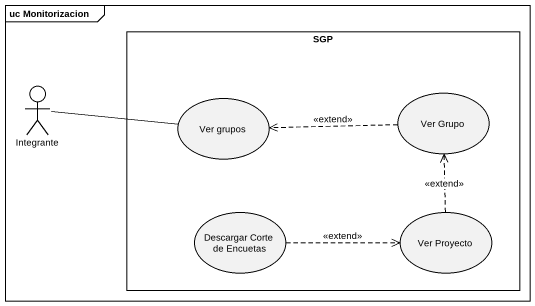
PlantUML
@startuml
mainframe uc Monitorizacion
rectangle SGP {
  usecase "Ver Grupo" as Ver_Grupo
  usecase "Ver grupos" as Ver_grupos
  usecase "Descargar Corte de Encuetas" as Descargar_Corte_de_Encuetas
  usecase "Ver Proyecto" as Ver_Proyecto
}
actor Integrante
Integrante -right- Ver_grupos
Ver_Grupo .left.> Ver_grupos : <<extend>>
Descargar_Corte_de_Encuetas .right.> Ver_Proyecto : <<extend>>
Ver_Proyecto .up.> Ver_Grupo : <<extend>>
@enduml
